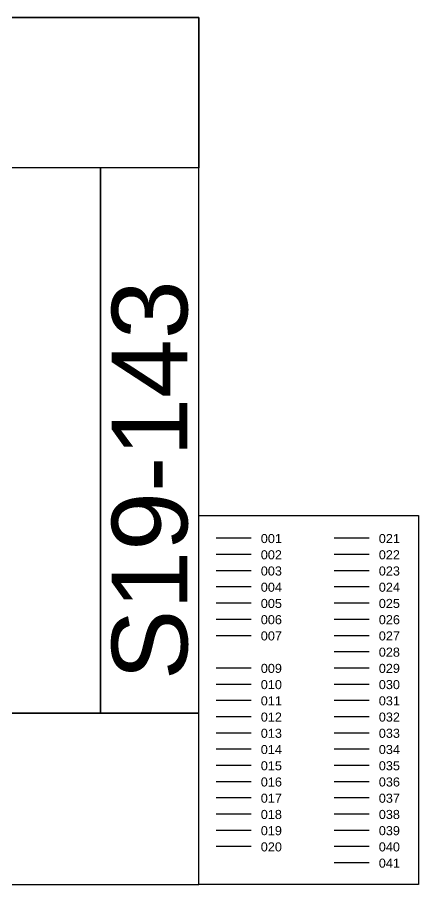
# Model space of a CAD drawing. Header units: inches. Extents: x -51836 to -42603, y 323 to 5499.
# Drawn here: x -44064.5 to -43909.9, y 2772.7 to 3106.7 of the extents above; entities that cross this region are included whole.
import ezdxf

# ---------------------------------------------------------------- set-up
doc = ezdxf.new("R2010")
doc.units = ezdxf.units.IN
doc.header["$MEASUREMENT"] = 0
for name, color, linetype in [('S2000-001 Duvar', 6, 'Continuous'), ('S2000-002 Çizgi', 7, 'Continuous'), ('S2000-003 Kapı', 3, 'Continuous'), ('S2000-004 Pencere', 150, 'Continuous'), ('S2000-005 Yazı', 7, 'Continuous'), ('S2000-006 Yazı 001', 1, 'Continuous'), ('S2000-007 Yazı 002', 7, 'Continuous'), ('S2000-009 Tarama', 7, 'Continuous'), ('S2000-010 Elk Tes Yazı', 7, 'Continuous'), ('S2000-011 Elk Tes Yazı 001', 1, 'Continuous'), ('S2000-012 Elk Tes Ölçü', 1, 'Continuous'), ('S2000-013 Elk Tes Rakam', 7, 'Continuous'), ('S2000-014 Elk Tes İşaretler', 1, 'Continuous'), ('S2000-015 Su Tes Yazı', 7, 'Continuous'), ('S2000-016 Su Tes Yazı 001', 5, 'Continuous'), ('S2000-017 Su Tes Ölçü', 5, 'Continuous'), ('S2000-018 Su Tes Rakam', 7, 'Continuous'), ('S2000-019 Su Tes İşaretler', 5, 'Continuous'), ('S2000-020 Gaz Tes Yazı', 7, 'Continuous'), ('S2000-021 Gaz Tes Yazı 001', 3, 'Continuous'), ('S2000-022 Gaz Tes Ölçü', 3, 'Continuous'), ('S2000-023 Gaz Tes Rakam', 7, 'Continuous'), ('S2000-024 Gaz Tes İşaretler', 3, 'Continuous'), ('S2000-025 Antet', 7, 'Continuous'), ('S2000-026 Antet Yazı', 7, 'Continuous'), ('S2000-027 Antet Yazı', 5, 'Continuous'), ('S2000-028 Yer Izgarası', 252, 'Continuous'), ('S2000-029 Yer Izgarası Rakam', 252, 'Continuous'), ('S2000-030 Yer Izgarası Ölçü', 220, 'Continuous'), ('S2000-031 Müşteri Mevcut', 30, 'Continuous'), ('S2000-032 Müşteri Mevcut Yazı', 30, 'Continuous'), ('S2000-033 Müşteri Mevcut Rakam', 30, 'Continuous'), ('S2000-034 Soğuk Oda', 1, 'Continuous'), ('S2000-035 Soğuk Oda Tarama', 1, 'Continuous'), ('S2000-036 Extra', 3, 'Continuous'), ('S2000-037 Ağaç', 95, 'Continuous'), ('S2000-038 Vasıta', 140, 'Continuous'), ('S2000-039 İnsan', 32, 'Continuous'), ('S2000-040 Davlumbaz', 4, 'Continuous'), ('S2000-041 İstif Rafı', 7, 'Continuous')]:
    doc.layers.add(name, color=color, linetype=linetype)
doc.styles.get("Standard").update_dxf_attribs({"font": 'arial.ttf'})

msp = doc.modelspace()

# ---------------------------------------------------------------- linework, layer by layer
msp.add_lwpolyline([(-43994.49, 2914.91), (-43909.87, 2914.91), (-43909.87, 2772.69), (-43994.49, 2772.69)], close=True)
at = {"layer": 'S2000-001 Duvar'}
msp.add_line((-43987.91, 2906.2), (-43974.39, 2906.2), dxfattribs=at)
at = {"layer": 'S2000-002 Çizgi'}
msp.add_line((-43987.91, 2899.95), (-43974.39, 2899.95), dxfattribs=at)
for points in [[(-44802.49, 2772.69), (-43994.49, 2772.69), (-43994.49, 3106.69), (-44802.49, 3106.69)], [(-43994.49, 3048.69), (-44802.49, 3048.69), (-44802.49, 3106.69), (-43994.49, 3106.69)], [(-44410.49, 2838.69), (-44032.49, 2838.69), (-44032.49, 3048.69), (-44410.49, 3048.69)], [(-44032.49, 3048.69), (-44032.49, 2838.69), (-43994.49, 2838.69), (-43994.49, 3048.69)], [(-44802.49, 2772.69), (-43994.49, 2772.69), (-43994.49, 2838.69), (-44802.49, 2838.69)]]:
    msp.add_lwpolyline(points, close=True, dxfattribs=at)
at = {"layer": 'S2000-003 Kapı'}
msp.add_line((-43987.91, 2893.7), (-43974.39, 2893.7), dxfattribs=at)
at = {"layer": 'S2000-004 Pencere'}
msp.add_line((-43987.91, 2887.45), (-43974.39, 2887.45), dxfattribs=at)
at = {"layer": 'S2000-005 Yazı'}
msp.add_line((-43987.91, 2881.2), (-43974.39, 2881.2), dxfattribs=at)
at = {"layer": 'S2000-006 Yazı 001'}
msp.add_line((-43987.91, 2874.95), (-43974.39, 2874.95), dxfattribs=at)
at = {"layer": 'S2000-007 Yazı 002'}
msp.add_line((-43987.91, 2868.7), (-43974.39, 2868.7), dxfattribs=at)
at = {"layer": 'S2000-009 Tarama'}
msp.add_line((-43987.91, 2856.2), (-43974.39, 2856.2), dxfattribs=at)
at = {"layer": 'S2000-010 Elk Tes Yazı'}
msp.add_line((-43987.91, 2849.95), (-43974.39, 2849.95), dxfattribs=at)
at = {"layer": 'S2000-011 Elk Tes Yazı 001'}
msp.add_line((-43987.91, 2843.7), (-43974.39, 2843.7), dxfattribs=at)
at = {"layer": 'S2000-012 Elk Tes Ölçü'}
msp.add_line((-43987.91, 2837.45), (-43974.39, 2837.45), dxfattribs=at)
at = {"layer": 'S2000-013 Elk Tes Rakam'}
msp.add_line((-43987.91, 2831.2), (-43974.39, 2831.2), dxfattribs=at)
at = {"layer": 'S2000-014 Elk Tes İşaretler'}
msp.add_line((-43987.91, 2824.95), (-43974.39, 2824.95), dxfattribs=at)
at = {"layer": 'S2000-015 Su Tes Yazı'}
msp.add_line((-43987.91, 2818.7), (-43974.39, 2818.7), dxfattribs=at)
at = {"layer": 'S2000-016 Su Tes Yazı 001'}
msp.add_line((-43987.91, 2812.45), (-43974.39, 2812.45), dxfattribs=at)
at = {"layer": 'S2000-017 Su Tes Ölçü'}
msp.add_line((-43987.91, 2806.2), (-43974.39, 2806.2), dxfattribs=at)
at = {"layer": 'S2000-018 Su Tes Rakam'}
msp.add_line((-43987.91, 2799.95), (-43974.39, 2799.95), dxfattribs=at)
at = {"layer": 'S2000-019 Su Tes İşaretler'}
msp.add_line((-43987.91, 2793.7), (-43974.39, 2793.7), dxfattribs=at)
at = {"layer": 'S2000-020 Gaz Tes Yazı'}
msp.add_line((-43987.91, 2787.45), (-43974.39, 2787.45), dxfattribs=at)
at = {"layer": 'S2000-021 Gaz Tes Yazı 001'}
msp.add_line((-43942.45, 2906.2), (-43928.93, 2906.2), dxfattribs=at)
at = {"layer": 'S2000-022 Gaz Tes Ölçü'}
msp.add_line((-43942.45, 2899.95), (-43928.93, 2899.95), dxfattribs=at)
at = {"layer": 'S2000-023 Gaz Tes Rakam'}
msp.add_line((-43942.45, 2893.7), (-43928.93, 2893.7), dxfattribs=at)
at = {"layer": 'S2000-024 Gaz Tes İşaretler'}
msp.add_line((-43942.45, 2887.45), (-43928.93, 2887.45), dxfattribs=at)
at = {"layer": 'S2000-025 Antet'}
msp.add_line((-43942.45, 2881.2), (-43928.93, 2881.2), dxfattribs=at)
at = {"layer": 'S2000-026 Antet Yazı'}
msp.add_line((-43942.45, 2874.95), (-43928.93, 2874.95), dxfattribs=at)
at = {"layer": 'S2000-027 Antet Yazı'}
msp.add_line((-43942.45, 2868.7), (-43928.93, 2868.7), dxfattribs=at)
at = {"layer": 'S2000-028 Yer Izgarası'}
msp.add_line((-43942.45, 2862.45), (-43928.93, 2862.45), dxfattribs=at)
at = {"layer": 'S2000-029 Yer Izgarası Rakam'}
msp.add_line((-43942.45, 2856.2), (-43928.93, 2856.2), dxfattribs=at)
at = {"layer": 'S2000-030 Yer Izgarası Ölçü'}
msp.add_line((-43942.45, 2849.95), (-43928.93, 2849.95), dxfattribs=at)
at = {"layer": 'S2000-031 Müşteri Mevcut'}
msp.add_line((-43942.45, 2843.7), (-43928.93, 2843.7), dxfattribs=at)
at = {"layer": 'S2000-032 Müşteri Mevcut Yazı'}
msp.add_line((-43942.45, 2837.45), (-43928.93, 2837.45), dxfattribs=at)
at = {"layer": 'S2000-033 Müşteri Mevcut Rakam'}
msp.add_line((-43942.45, 2831.2), (-43928.93, 2831.2), dxfattribs=at)
at = {"layer": 'S2000-034 Soğuk Oda'}
msp.add_line((-43942.45, 2824.95), (-43928.93, 2824.95), dxfattribs=at)
at = {"layer": 'S2000-035 Soğuk Oda Tarama'}
msp.add_line((-43942.45, 2818.7), (-43928.93, 2818.7), dxfattribs=at)
at = {"layer": 'S2000-036 Extra'}
msp.add_line((-43942.45, 2812.45), (-43928.93, 2812.45), dxfattribs=at)
at = {"layer": 'S2000-037 Ağaç'}
msp.add_line((-43942.45, 2806.2), (-43928.93, 2806.2), dxfattribs=at)
at = {"layer": 'S2000-038 Vasıta'}
msp.add_line((-43942.45, 2799.95), (-43928.93, 2799.95), dxfattribs=at)
at = {"layer": 'S2000-039 İnsan'}
msp.add_line((-43942.45, 2793.7), (-43928.93, 2793.7), dxfattribs=at)
at = {"layer": 'S2000-040 Davlumbaz'}
msp.add_line((-43942.45, 2787.45), (-43928.93, 2787.45), dxfattribs=at)
at = {"layer": 'S2000-041 İstif Rafı'}
msp.add_line((-43942.45, 2781.2), (-43928.93, 2781.2), dxfattribs=at)

# ---------------------------------------------------------------- texts
at = {"layer": 'S2000-001 Duvar'}
msp.add_text('001', height=3.492, dxfattribs=at).set_placement((-43970.68, 2904.23))
at = {"layer": 'S2000-002 Çizgi'}
msp.add_text('002', height=3.492, dxfattribs=at).set_placement((-43970.68, 2897.98))
at = {"layer": 'S2000-002 Çizgi', "insert": (-44028.09, 2851.42), "char_height": 29.16, "attachment_point": 1, "rotation": 90}
msp.add_mtext_dynamic_manual_height_columns('S19-143', width=183.4822, gutter_width=50, heights=[0], dxfattribs=at)
at = {"layer": 'S2000-003 Kapı'}
msp.add_text('003', height=3.492, dxfattribs=at).set_placement((-43970.68, 2891.73))
at = {"layer": 'S2000-004 Pencere'}
msp.add_text('004', height=3.492, dxfattribs=at).set_placement((-43970.68, 2885.48))
at = {"layer": 'S2000-005 Yazı'}
msp.add_text('005', height=3.492, dxfattribs=at).set_placement((-43970.68, 2879.23))
at = {"layer": 'S2000-006 Yazı 001'}
msp.add_text('006', height=3.492, dxfattribs=at).set_placement((-43970.68, 2872.98))
at = {"layer": 'S2000-007 Yazı 002'}
msp.add_text('007', height=3.492, dxfattribs=at).set_placement((-43970.68, 2866.73))
at = {"layer": 'S2000-009 Tarama'}
msp.add_text('009', height=3.492, dxfattribs=at).set_placement((-43970.68, 2854.23))
at = {"layer": 'S2000-010 Elk Tes Yazı'}
msp.add_text('010', height=3.492, dxfattribs=at).set_placement((-43970.68, 2847.98))
at = {"layer": 'S2000-011 Elk Tes Yazı 001'}
msp.add_text('011', height=3.492, dxfattribs=at).set_placement((-43970.68, 2841.73))
at = {"layer": 'S2000-012 Elk Tes Ölçü'}
msp.add_text('012', height=3.492, dxfattribs=at).set_placement((-43970.68, 2835.48))
at = {"layer": 'S2000-013 Elk Tes Rakam'}
msp.add_text('013', height=3.492, dxfattribs=at).set_placement((-43970.68, 2829.23))
at = {"layer": 'S2000-014 Elk Tes İşaretler'}
msp.add_text('014', height=3.492, dxfattribs=at).set_placement((-43970.68, 2822.98))
at = {"layer": 'S2000-015 Su Tes Yazı'}
msp.add_text('015', height=3.492, dxfattribs=at).set_placement((-43970.68, 2816.73))
at = {"layer": 'S2000-016 Su Tes Yazı 001'}
msp.add_text('016', height=3.492, dxfattribs=at).set_placement((-43970.68, 2810.48))
at = {"layer": 'S2000-017 Su Tes Ölçü'}
msp.add_text('017', height=3.492, dxfattribs=at).set_placement((-43970.68, 2804.23))
at = {"layer": 'S2000-018 Su Tes Rakam'}
msp.add_text('018', height=3.492, dxfattribs=at).set_placement((-43970.68, 2797.98))
at = {"layer": 'S2000-019 Su Tes İşaretler'}
msp.add_text('019', height=3.492, dxfattribs=at).set_placement((-43970.68, 2791.73))
at = {"layer": 'S2000-020 Gaz Tes Yazı'}
msp.add_text('020', height=3.492, dxfattribs=at).set_placement((-43970.68, 2785.48))
at = {"layer": 'S2000-021 Gaz Tes Yazı 001'}
msp.add_text('021', height=3.492, dxfattribs=at).set_placement((-43925.22, 2904.23))
at = {"layer": 'S2000-022 Gaz Tes Ölçü'}
msp.add_text('022', height=3.492, dxfattribs=at).set_placement((-43925.22, 2897.98))
at = {"layer": 'S2000-023 Gaz Tes Rakam'}
msp.add_text('023', height=3.492, dxfattribs=at).set_placement((-43925.22, 2891.73))
at = {"layer": 'S2000-024 Gaz Tes İşaretler'}
msp.add_text('024', height=3.492, dxfattribs=at).set_placement((-43925.22, 2885.48))
at = {"layer": 'S2000-025 Antet'}
msp.add_text('025', height=3.492, dxfattribs=at).set_placement((-43925.22, 2879.23))
at = {"layer": 'S2000-026 Antet Yazı'}
msp.add_text('026', height=3.492, dxfattribs=at).set_placement((-43925.22, 2872.98))
at = {"layer": 'S2000-027 Antet Yazı'}
msp.add_text('027', height=3.492, dxfattribs=at).set_placement((-43925.22, 2866.73))
at = {"layer": 'S2000-028 Yer Izgarası'}
msp.add_text('028', height=3.492, dxfattribs=at).set_placement((-43925.22, 2860.48))
at = {"layer": 'S2000-029 Yer Izgarası Rakam'}
msp.add_text('029', height=3.492, dxfattribs=at).set_placement((-43925.22, 2854.23))
at = {"layer": 'S2000-030 Yer Izgarası Ölçü'}
msp.add_text('030', height=3.492, dxfattribs=at).set_placement((-43925.22, 2847.98))
at = {"layer": 'S2000-031 Müşteri Mevcut'}
msp.add_text('031', height=3.492, dxfattribs=at).set_placement((-43925.22, 2841.73))
at = {"layer": 'S2000-032 Müşteri Mevcut Yazı'}
msp.add_text('032', height=3.492, dxfattribs=at).set_placement((-43925.22, 2835.48))
at = {"layer": 'S2000-033 Müşteri Mevcut Rakam'}
msp.add_text('033', height=3.492, dxfattribs=at).set_placement((-43925.22, 2829.23))
at = {"layer": 'S2000-034 Soğuk Oda'}
msp.add_text('034', height=3.492, dxfattribs=at).set_placement((-43925.22, 2822.98))
at = {"layer": 'S2000-035 Soğuk Oda Tarama'}
msp.add_text('035', height=3.492, dxfattribs=at).set_placement((-43925.22, 2816.73))
at = {"layer": 'S2000-036 Extra'}
msp.add_text('036', height=3.492, dxfattribs=at).set_placement((-43925.22, 2810.48))
at = {"layer": 'S2000-037 Ağaç'}
msp.add_text('037', height=3.492, dxfattribs=at).set_placement((-43925.22, 2804.23))
at = {"layer": 'S2000-038 Vasıta'}
msp.add_text('038', height=3.492, dxfattribs=at).set_placement((-43925.22, 2797.98))
at = {"layer": 'S2000-039 İnsan'}
msp.add_text('039', height=3.492, dxfattribs=at).set_placement((-43925.22, 2791.73))
at = {"layer": 'S2000-040 Davlumbaz'}
msp.add_text('040', height=3.492, dxfattribs=at).set_placement((-43925.22, 2785.48))
at = {"layer": 'S2000-041 İstif Rafı'}
msp.add_text('041', height=3.492, dxfattribs=at).set_placement((-43925.22, 2779.23))

doc.saveas('drawing.dxf')
